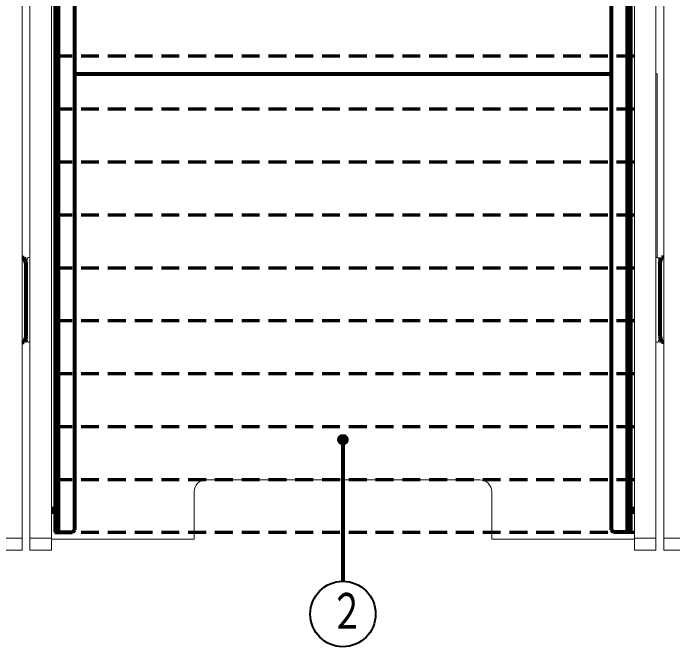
# Model space of a CAD drawing. Units: millimetres on the paper. Extents: x -1226 to 1226, y -319 to 241.
# Drawn here: x -697.36 to -653.02, y 46.62 to 89.19 of the extents above; entities that cross this region are included whole.
import ezdxf
from ezdxf.enums import TextEntityAlignment as Align

# ---------------------------------------------------------------- set-up
doc = ezdxf.new("R2010")
doc.units = ezdxf.units.MM
doc.linetypes.add('DASHED1', pattern=[1.8, 1.2, -0.6])
doc.linetypes.add('DOUBLE_CHAIN1', pattern=[8.8, 5, -1, 0.6, -0.6, 0.6, -1])
for name, color, linetype, lineweight in [('0-0_0', 7, 'DOUBLE_CHAIN1', 18), ('0-1_F-F_', 7, 'Continuous', 20), ('0-2_Defpoints', 2, 'Continuous', 80), ('0-4_(J)SP', 1, 'Continuous', 80)]:
    doc.layers.add(name, color=color, linetype=linetype, lineweight=lineweight)
doc.styles.add('ＭＳ ゴシック', font='')
doc.styles.get('ＭＳ ゴシック').set_extended_font_data('MS Gothic')

# ---------------------------------------------------------------- blocks, each defined once
blk = doc.blocks.new('-WLSA200(F)')
at = {"layer": '0-0_0', "color": 134, "linetype": 'DASHED1', "lineweight": 70}
for p, q in [((19.6, -13.76), (-19.6, -13.76)), ((19.6, -17.316), (-19.6, -17.316)), ((19.6, -20.872), (-19.6, -20.872)), ((19.6, -24.428), (-19.6, -24.428)), ((19.6, -27.984), (-19.6, -27.984)), ((19.6, -31.54), (-19.6, -31.54)), ((19.6, -35.096), (-19.6, -35.096)), ((19.6, -38.652), (-19.6, -38.652)), ((19.6, -42.208), (-19.6, -42.208)), ((19.6, -45.764), (-19.6, -45.764)), ((19.6, -49.32), (-19.6, -49.32)), ((19.6, -52.876), (-19.6, -52.876)), ((19.6, -56.432), (-19.6, -56.432))]:
    blk.add_line(p, q, dxfattribs=at)
at = {"layer": '0-4_(J)SP', "color": 7, "lineweight": 20}
for p, q in [((-21.12, 0), (-19.68, 0)), ((-21.12, 0), (-21.12, -11.36)), ((-19.68, -1.2), (-19.68, 0)), ((-19.68, 0), (-19.68, -11.36)), ((19.68, 0), (21.12, 0)), ((19.68, -1.2), (19.68, 0)), ((19.68, 0), (19.68, -11.36)), ((21.12, 0), (21.12, -11.36)), ((-21.12, -1.2), (-19.68, -1.2)), ((-21.12, -3.125), (-19.68, -3.125)), ((19.68, -3.125), (21.12, -3.125)), ((-21.12, -4.039), (-19.68, -4.039)), ((19.68, -4.039), (21.12, -4.039)), ((-21.2, -11.36), (-21.2, -13.36)), ((-21.2, -13.36), (21.2, -13.36)), ((-21.04, -13.36), (-21.04, -57.6)), ((-19.6, -13.36), (-19.6, -57.6)), ((-10, -13.36), (-10, -14.96)), ((10, -13.36), (10, -14.96)), ((19.6, -57.6), (19.6, -13.36)), ((21.04, -13.36), (21.04, -56.8)), ((-9.2, -15.76), (9.2, -15.76)), ((21.12, -25.6), (21.04, -25.6)), ((21.12, -37.957), (21.12, -25.6)), ((-21.304, -38.357), (-21.184, -37.957)), ((-21.04, -37.957), (-21.184, -37.957)), ((21.04, -37.957), (21.184, -37.957)), ((-21.304, -38.357), (-21.304, -43.243)), ((-21.304, -43.243), (-21.184, -43.643)), ((21.304, -43.243), (21.184, -43.643)), ((-21.04, -43.643), (-21.184, -43.643)), ((21.04, -43.643), (21.184, -43.643)), ((9.2, -52.88), (-9.2, -52.88)), ((-10, -56.88), (-10, -53.68)), ((10, -53.68), (10, -56.88)), ((-21.04, -56.8), (-19.6, -56.8)), ((-10, -56.88), (-19.6, -56.88)), ((19.6, -56.88), (10, -56.88)), ((19.6, -56.8), (21.04, -56.8)), ((21.04, -57.6), (21.04, -56.8)), ((-21.04, -57.6), (-19.6, -57.6)), ((21.04, -57.6), (19.6, -57.6))]:
    blk.add_line(p, q, dxfattribs=at)
at = {"layer": '0-4_(J)SP'}
for p, q in [((-18.184, -13.76), (-19.344, -13.76)), ((-19.344, -13.76), (-19.344, -56.4)), ((-19.136, -13.76), (-19.136, -56.4)), ((-18.184, -13.76), (-18.024, -13.92)), ((-18.024, -56.24), (-18.024, -13.92)), ((18.024, -13.92), (18.184, -13.76)), ((18.024, -13.92), (18.024, -56.24)), ((18.184, -13.76), (19.344, -13.76)), ((19.136, -56.4), (19.136, -13.76)), ((19.344, -56.4), (19.344, -13.76)), ((-19.6, -15.12), (-19.344, -15.12)), ((-19.6, -15.36), (-19.344, -15.36)), ((19.344, -15.12), (19.6, -15.12)), ((19.344, -15.36), (19.6, -15.36)), ((-18.024, -25.6), (18.024, -25.6)), ((-19.6, -54.8), (-19.344, -54.8)), ((19.344, -54.8), (19.6, -54.8)), ((-19.6, -55.04), (-19.344, -55.04)), ((19.344, -55.04), (19.6, -55.04)), ((-18.024, -56.24), (-18.184, -56.4)), ((18.184, -56.4), (18.024, -56.24)), ((-19.344, -56.4), (-18.184, -56.4)), ((19.344, -56.4), (18.184, -56.4))]:
    blk.add_line(p, q, dxfattribs=at)
at = {"layer": '0-4_(J)SP', "color": 7, "lineweight": 20}
for points in [[(19.68, -1.2), (21.12, -1.2), (21.12, 0)], [(-21.2, -11.36), (21.2, -11.36), (21.2, -13.36)], [(21.304, -43.243), (21.304, -38.357), (21.184, -37.957)]]:
    blk.add_lwpolyline(points, dxfattribs=at)
at = {"layer": '0-4_(J)SP'}
for centre, radius in [((-16.32, -15.28), 0.6), ((16.32, -15.28), 0.6), ((-8, -19.76), 0.132), ((8, -19.76), 0.132)]:
    blk.add_circle(centre, radius, dxfattribs=at)
at = {"layer": '0-4_(J)SP', "color": 7, "lineweight": 20}
for centre, start, end in [((-9.2, -14.96), 180, 270), ((9.2, -14.96), 270, 0), ((-9.2, -53.68), 90, 180), ((9.2, -53.68), 0, 90)]:
    blk.add_arc(centre, 0.8, start, end, dxfattribs=at)
blk = doc.blocks.new('-WLSA201(F)')
at = {"layer": '0-0_0', "color": 134, "linetype": 'DASHED1', "lineweight": 70}
for p, q in [((19.32, -13.76), (-19.32, -13.76)), ((19.32, -17.316), (-19.32, -17.316)), ((19.32, -20.872), (-19.32, -20.872)), ((19.32, -24.428), (-19.32, -24.428)), ((19.32, -27.984), (-19.32, -27.984)), ((19.32, -31.54), (-19.32, -31.54)), ((19.32, -35.096), (-19.32, -35.096)), ((19.32, -38.652), (-19.32, -38.652)), ((19.32, -42.208), (-19.32, -42.208)), ((19.32, -45.764), (-19.32, -45.764)), ((19.32, -49.32), (-19.32, -49.32)), ((19.32, -52.876), (-19.32, -52.876)), ((19.32, -56.432), (-19.32, -56.432))]:
    blk.add_line(p, q, dxfattribs=at)
at = {"layer": '0-4_(J)SP', "color": 7, "lineweight": 20}
for p, q in [((-20.92, 0), (-20.92, -2)), ((-20.92, 0), (20.92, 0)), ((20.92, 0), (20.92, -2)), ((-20.92, -1), (20.92, -1)), ((-20.92, -2), (20.92, -2)), ((-20.76, -2), (-20.76, -57.6)), ((-19.32, -2), (-19.32, -57.6)), ((19.32, -57.6), (19.32, -2)), ((20.76, -2), (20.76, -56.8)), ((-19.32, -13.36), (19.32, -13.36)), ((-20.76, -56.8), (-19.32, -56.8)), ((-10, -56.88), (-19.32, -56.88)), ((19.32, -56.88), (10, -56.88)), ((19.32, -56.8), (20.76, -56.8)), ((20.76, -57.6), (20.76, -56.8)), ((-20.76, -57.6), (-19.32, -57.6)), ((20.76, -57.6), (19.32, -57.6))]:
    blk.add_line(p, q, dxfattribs=at)
at = {"layer": '0-4_(J)SP'}
for p, q in [((-2.843, 0), (-2.843, 0.144)), ((2.443, 0.264), (2.843, 0.144)), ((2.843, 0), (2.843, 0.144)), ((-18.16, -13.76), (-19.32, -13.76)), ((-19.112, -13.76), (-19.112, -56.4)), ((-18.16, -13.76), (-18, -13.92)), ((-18, -56.24), (-18, -13.92)), ((18, -13.92), (18.16, -13.76)), ((18, -13.92), (18, -56.24)), ((18.16, -13.76), (19.32, -13.76)), ((19.112, -56.4), (19.112, -13.76)), ((-21.024, -38.357), (-20.904, -37.957)), ((-20.76, -37.957), (-20.904, -37.957)), ((20.76, -37.957), (20.904, -37.957)), ((-21.024, -38.357), (-21.024, -43.243)), ((-21.024, -43.243), (-20.904, -43.643)), ((21.024, -43.243), (20.904, -43.643)), ((-20.76, -43.643), (-20.904, -43.643)), ((20.76, -43.643), (20.904, -43.643)), ((-18, -56.24), (-18.16, -56.4)), ((18.16, -56.4), (18, -56.24)), ((-19.32, -56.4), (-18.16, -56.4)), ((19.32, -56.4), (18.16, -56.4))]:
    blk.add_line(p, q, dxfattribs=at)
for points in [[(2.443, 0.264), (-2.443, 0.264), (-2.843, 0.144)], [(21.024, -43.243), (21.024, -38.357), (20.904, -37.957)]]:
    blk.add_lwpolyline(points, dxfattribs=at)
blk = doc.blocks.new('U17')
at = {"layer": '0-2_Defpoints', "color": 1}
for p, q in [((0, 0), (-9.511, 0)), ((-0.249, 0.025), (0.249, 0.025)), ((-0.238, 0.075), (0.238, 0.075)), ((-0.217, 0.125), (0.217, 0.125)), ((-0.179, 0.175), (0.179, 0.175)), ((-0.109, 0.225), (0.109, 0.225)), ((-0.249, -0.025), (0.249, -0.025)), ((-0.238, -0.075), (0.238, -0.075)), ((-0.217, -0.125), (0.217, -0.125)), ((-0.179, -0.175), (0.179, -0.175)), ((-0.109, -0.225), (0.109, -0.225))]:
    blk.add_line(p, q, dxfattribs=at)
blk.add_circle((0, 0), 0.25, dxfattribs=at)

msp = doc.modelspace()

# ---------------------------------------------------------------- linework, layer by layer
at = {"layer": '0-2_Defpoints', "lineweight": 40}
msp.add_circle((-675.191, 48.817), 2.2, dxfattribs=at)

# ---------------------------------------------------------------- block references
at = {"layer": '0-1_F-F_'}
for name, p in [('-WLSA201(F)', (-717.519, 110.72)), ('-WLSA201(F)', (-632.863, 110.72)), ('-WLSA200(F)', (-675.191, 110.72))]:
    msp.add_blockref(name, p, dxfattribs=at)
at = {"layer": '0-2_Defpoints', "rotation": 90}
msp.add_blockref('U17', (-675.191, 60.528), dxfattribs=at)

# ---------------------------------------------------------------- texts
at = {"layer": '0-2_Defpoints', "style": 'ＭＳ ゴシック', "width": 0.7}
msp.add_text('２', height=2.405, dxfattribs=at).set_placement((-676.066, 47.104), align=Align.BOTTOM_LEFT)

doc.saveas('drawing.dxf')
